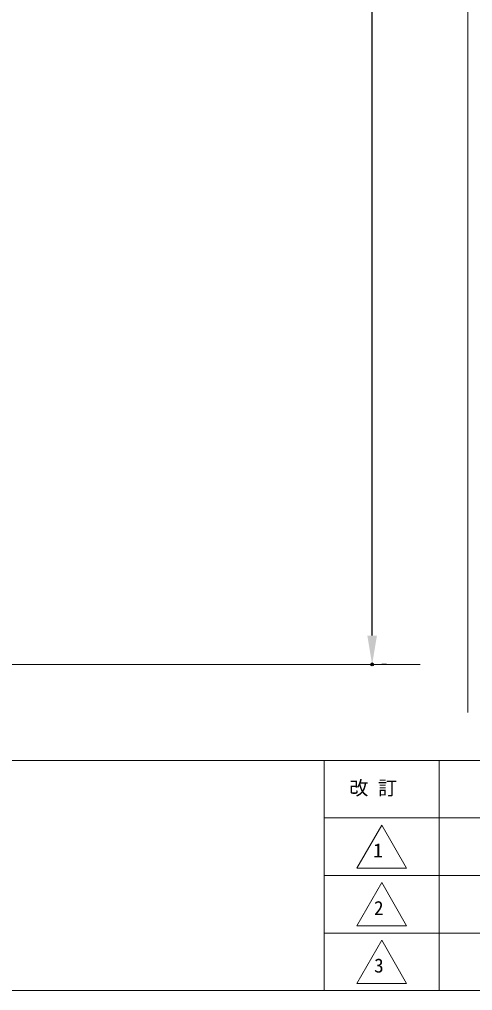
# Model space of a CAD drawing. Units: millimetres, scale not verified. Extents: x -203 to 203, y -143 to 143.
# Drawn here: x -109.8 to -62.5, y -138 to -36.8 of the extents above; entities that cross this region are included whole.
import ezdxf
from ezdxf.enums import TextEntityAlignment as Align

# ---------------------------------------------------------------- set-up
doc = ezdxf.new("R2010")
doc.units = ezdxf.units.MM
doc.header["$LTSCALE"] = 0.5
doc.header["$PDMODE"] = 32
doc.header["$PDSIZE"] = 0.3
for name, color, linetype, lineweight in [('0-1_DIMENSION_LINES$02_DIMENSI', 7, 'Continuous', 25), ('0-4_DIMENSION_LINES$03_LINES', 7, 'Continuous', 18), ('0-5_WAKU_INVISIBLE', 7, 'Continuous', 18), ('0-8_図面_FORMAT$03_TEXT', 7, 'Continuous', 18), ('0-9_図面_FORMAT$01_WAKU$OUT_LINE', 6, 'Continuous', 18), ('0-A_図面_FORMAT$01_WAKU$SUB_LINE', 7, 'Continuous', 18)]:
    doc.layers.add(name, color=color, linetype=linetype, lineweight=lineweight)
doc.layers.add('0-2_DEFPOINTS', color=7, linetype='Continuous')
doc.styles.add('ＭＳ ゴシック', font='')
doc.styles.get('ＭＳ ゴシック').set_extended_font_data('MS Gothic')

# ---------------------------------------------------------------- blocks, each defined once
blk = doc.blocks.new('D21')
at = {"layer": '0-1_DIMENSION_LINES$02_DIMENSI'}
for p, q in [((3574, 1878), (3574, 2165.727)), ((3577, 1872), (3576, 1872))]:
    blk.add_line(p, q, dxfattribs=at)
blk.add_solid([(3573, 1878), (3575, 1878), (3574, 1872)], dxfattribs=at)
at = {"layer": '0-2_DEFPOINTS'}
blk.add_point((3574, 1872), dxfattribs=at)

msp = doc.modelspace()

# ---------------------------------------------------------------- linework, layer by layer
at = {"layer": '0-4_DIMENSION_LINES$03_LINES'}
for p, q in [((-63, 133), (-63, -109)), ((-191, -104), (-68, -104))]:
    msp.add_line(p, q, dxfattribs=at)
at = {"layer": '0-5_WAKU_INVISIBLE'}
for p, q in [((-198, -114), (198, -114)), ((-198, -138), (198, -138))]:
    msp.add_line(p, q, dxfattribs=at)
at = {"layer": '0-8_図面_FORMAT$03_TEXT'}
for points in [[(-72, -120.75), (-74.5981, -125.25), (-69.4019, -125.25)], [(-72, -126.75), (-74.5981, -131.25), (-69.4019, -131.25)], [(-72, -132.75), (-74.5981, -137.25), (-69.4019, -137.25)]]:
    msp.add_lwpolyline(points, close=True, dxfattribs=at)
at = {"layer": '0-9_図面_FORMAT$01_WAKU$OUT_LINE'}
for p, q in [((198, -114), (-198, -114)), ((-78, -114), (-78, -138)), ((198, -120), (-78, -120))]:
    msp.add_line(p, q, dxfattribs=at)
msp.add_lwpolyline([(-198, -138), (198, -138), (198, 138), (-198, 138)], close=True, dxfattribs=at)
at = {"layer": '0-A_図面_FORMAT$01_WAKU$SUB_LINE'}
for p, q in [((-66, -114), (-66, -138)), ((12, -126), (-78, -126)), ((12, -132), (-78, -132))]:
    msp.add_line(p, q, dxfattribs=at)

# ---------------------------------------------------------------- block references
at = {"layer": '0-1_DIMENSION_LINES$02_DIMENSI', "xscale": 0.5, "yscale": 0.5}
msp.add_blockref('D21', (-1860, -1040), dxfattribs=at)

# ---------------------------------------------------------------- texts
at = {"layer": '0-8_図面_FORMAT$03_TEXT', "style": 'ＭＳ ゴシック'}
for s, p in [('改 訂', (-75.3898, -118.0466)), ('1', (-72.8858, -124.5632)), ('2', (-72.8018, -130.5632)), ('3', (-72.7918, -136.5632))]:
    msp.add_text(s, height=1.466, dxfattribs=at).set_placement(p, align=Align.BOTTOM_LEFT)

doc.saveas('drawing.dxf')
